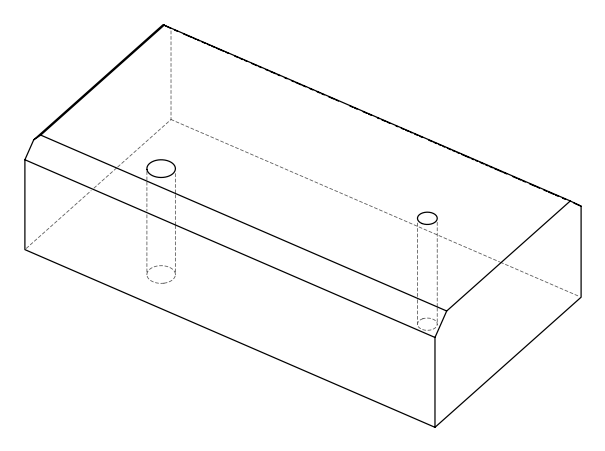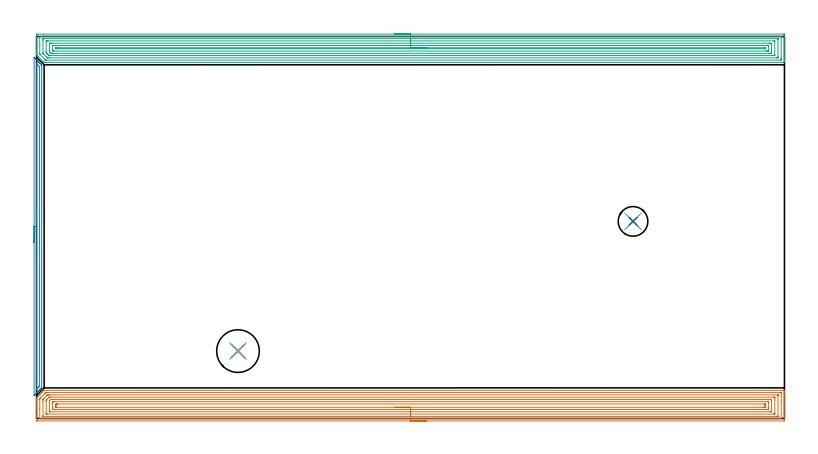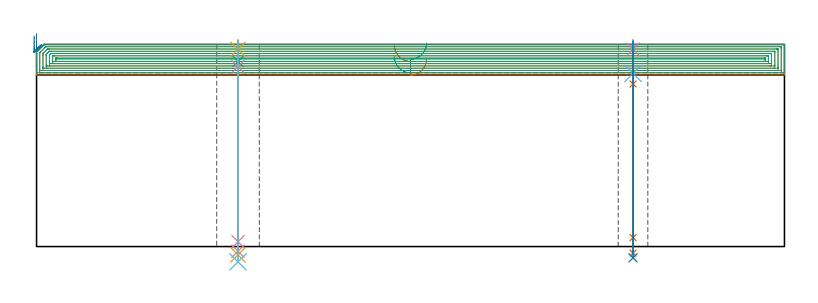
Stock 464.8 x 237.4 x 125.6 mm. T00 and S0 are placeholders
(PLAN: 12 operations, 8 tool changes, 59.1 min)
(1 AREA_MILL | FG_CHAMFER_SURFACE | UGT0205_001 | 26.33 min | 83892 mm3)
(2 AREA_MILL_1 | FG_CHAMFER_SURFACE_1 | UGT0205_001 | 3.47 min | 2326 mm3)
(3 AREA_MILL_2 | FG_CHAMFER_SURFACE_2 | UGT0205_001 | 26.21 min | 71911 mm3)
(4 SPOT_DRILL | STEP1HOLE | NXT0321_9005460120000 | 0.05 min | 189 mm3)
(5 SPOT_DRILL_1 | STEP1HOLE_1 | NXT0321_9005460120000 | 0.05 min | 172 mm3)
(6 DRILL_BLIND_HOLE_INTO_CENTER | STEP1HOLE | NXT0301_128 | 0.08 min | 1730 mm3)
(7 GUN_DRILL_THROUGH_HOLE | STEP1HOLE | UGT0307_008 | 0.62 min | 10261 mm3)
(8 DRILL_TO_ENLARGE_THROUGH_HOLE | STEP1HOLE | UGT0301_253 | 0.54 min | 21162 mm3)
(9 DRILL_BLIND_HOLE_INTO_CENTER_1 | STEP1HOLE_1 | NXT0301_041 | 0.05 min | 284 mm3)
(10 GUN_DRILL_THROUGH_HOLE_1 | STEP1HOLE_1 | UGT0307_002 | 0.57 min | 3223 mm3)
(11 SPADE_DRILL_TO_ENLARGE_THROUGH_HOLE | STEP1HOLE_1 | UGT0306_007 | 0.53 min | 23078 mm3)
(12 DRILL_TO_ENLARGE_THROUGH_HOLE_1 | STEP1HOLE_1 | UGT0301_388 | 0.55 min | 42437 mm3)
(TOOL UGT0205_001 | Chamfer Mill 20 x 3 x 45 deg. | D20 FL50 Z2)
(TOOL NXT0321_9005460120000 | NC Spot Drill, 142deg, 12mm, Carbide, Uncoated | D12 PA142 FL30 Z2)
(TOOL NXT0301_128 | Carbide Drill 12mm [861.1-1200-036A1-GP GC34] | D12 PA150 FL37.4 Z2)
(TOOL UGT0307_008 | Gun Drill 11 mm | D11 PA130 FL24 Z1)
(TOOL UGT0301_253 | Twist Drill 18.4 mm | D18.4 PA118 FL135 Z2)
(TOOL NXT0301_041 | Carbide Drill 7mm [860.1-0700-035A1-MM 2214] | D7 PA140 FL53 Z2)
(TOOL UGT0307_002 | Gun Drill 6 mm | D6 PA130 FL24 Z1)
(TOOL UGT0306_007 | Spade Drill 16.5mm | D16.5 PA132 FL10 Z2)
(TOOL UGT0301_388 | Twist Drill 26.5 mm | D26.5 PA118 FL165 Z2)
(OP 1 AREA_MILL)
G17 G21 G94 G90
T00 M6
G54
G17 G0 G90 X242.4 Y-1.5 S1061 M3
G43 Z135.6 H0
Z116.6
G94 G1 X242.362 Z115.728 F250.
X242.248 Z114.864
X242.059 Z114.012
X241.797 Z113.18
X241.463 Z112.374
X241.06 Z111.6
X240.592 Z110.864
X240.061 Z110.172
X239.471 Z109.529
X238.828 Z108.94
X238.136 Z108.409
X237.4 Z107.94
X236.626 Z107.537
X235.82 Z107.203
X234.988 Z106.941
X234.137 Z106.752
X233.272 Z106.638
X232.4 Z106.6
X0.616
X0.309 Y-1.497 Z106.602
X0.01 Y-1.492 Z106.606
X0. Y-1.189 Z106.909
Y9.782 Z117.877
Y10.336 Z118.433
Y10.674 Z118.77
Y11.227 Z119.323
Y11.565 Z119.66
X0.001 Y12.565 Z120.664
X0.01 Y12.808 Z120.904
X0.102 Y12.902 Z120.999
X0.169 Y12.97 Z121.068
X1.062 Y13.863 Z121.962
X2.184 Y14.985 Z123.084
X3.295 Y16.096 Z124.195
X4.557 Y17.358 Z125.455
X4.596 Y17.397 Z125.492
X4.706 Y17.5 Z125.584
X5.082 Z125.6
X464.631
X464.791 Y17.497 Z125.588
X464.794 Y17.488 Z125.579
X464.797 Y17.447 Z125.538
X464.8 Y17.055 Z125.154
Y16.696 Z124.795
Y16.021 Z124.116
Y14.792 Z122.889
Y14.238 Z122.333
Y13.624 Z121.719
Y-0.912 Z107.185
X464.798 Y-1.191 Z106.907
X464.79 Y-1.492 Z106.606
X464.489 Y-1.499 Z106.599
X232.4 Y-1.5 Z106.6
Y-0.086 Z108.014
X2.402 Y-0.085 Z108.015
X2.337 Y-0.084 Z108.016
X2.207 Y-0.08 Z108.02
X2.01 Y-0.071 Z108.029
X2.008 Y-0.021 Z108.079
X2.001 Y0.379 Z108.479
X2. Y6.173 Z114.273
X2.001 Y11.965 Z120.065
X2.006 Y12.211 Z120.311
X2.01 Y12.332 Z120.432
X2.117 Y12.456 Z120.556
X2.256 Y12.602 Z120.702
X2.402 Y12.752 Z120.852
X5.082 Y15.432 Z123.532
X5.378 Y15.726 Z123.826
X5.678 Y16.021 Z124.121
X5.737 Y16.075 Z124.175
X5.845 Y16.082 Z124.182
X5.911 Y16.085 Z124.185
X5.975
X6.803 Y16.086 Z124.186
X462.398 Y16.085 Z124.185
X462.463 Y16.084 Z124.184
X462.593 Y16.08 Z124.18
X462.79 Y16.071 Z124.171
X462.792 Y16.021 Z124.121
X462.798 Y15.621 Z123.721
X462.8 Y11.264 Z119.364
Y0.469 Z108.569
X462.796 Y-0.021 Z108.079
X462.793 Y-0.07 Z108.03
X462.792 Y-0.077 Z108.023
X462.745 Y-0.08 Z108.02
X462.658 Y-0.084 Z108.016
X462.528 Y-0.085 Z108.015
X462.463 Y-0.086 Z108.014
X232.4
Y1.328 Z109.428
X4.189 Y1.329 Z109.429
X4.044 Y1.33 Z109.43
X4.02 Y1.332 Z109.432
X4.014 Y1.334 Z109.434
X4.01 Y1.349 Z109.449
X4.004 Y1.448 Z109.548
X4.001 Y1.573 Z109.673
X4. Y10.862 Z118.962
X4.004 Y11.565 Z119.665
X4.008 Y11.746 Z119.846
X4.023 Y11.912 Z120.012
X4.189 Y12.086 Z120.186
X4.373 Y12.273 Z120.373
X4.555 Y12.456 Z120.556
X6.157 Y14.057 Z122.157
X6.338 Y14.238 Z122.338
X6.604 Y14.502 Z122.602
X6.696 Y14.59 Z122.69
X6.767 Y14.656 Z122.756
X6.868 Y14.665 Z122.765
X7.33 Y14.669 Z122.769
X7.761 Y14.671 Z122.771
X8.221
X460.611
X460.756 Y14.67 Z122.77
X460.78 Y14.668 Z122.768
X460.786 Y14.666 Z122.766
X460.79 Y14.651 Z122.751
X460.796 Y14.552 Z122.652
X460.799 Y14.426 Z122.526
Y1.575 Z109.675
X460.793 Y1.385 Z109.485
X460.79 Y1.337 Z109.437
X460.772 Y1.335 Z109.435
X460.72 Y1.331 Z109.431
X460.611 Y1.33 Z109.43
X460.152 Y1.329 Z109.429
X459.718 Y1.328 Z109.428
X232.4
Y2.743 Z110.843
X6.778
X6.054 Y2.749 Z110.849
X6.017
X6.01 Y2.787 Z110.887
X6.006 Y2.891 Z110.991
X6.002 Y3.1 Z111.2
X6. Y3.519 Z111.619
Y10.649 Z118.749
X6.003 Y11.107 Z119.207
X6.007 Y11.323 Z119.423
X6.01 Y11.43 Z119.53
X6.05 Y11.49 Z119.59
X6.121 Y11.565 Z119.665
X6.491 Y11.941 Z120.041
X7.005 Y12.456 Z120.556
X7.383 Y12.833 Z120.933
X7.761 Y13.207 Z121.307
X7.812 Y13.25 Z121.35
X7.857 Y13.252 Z121.352
X8.655 Y13.257 Z121.357
X8.745
X458.022
X458.746 Y13.252 Z121.352
X458.783 Y13.251 Z121.351
X458.79 Y13.213 Z121.313
X458.794 Y13.109 Z121.209
X458.798 Y12.9 Z121.
X458.8 Y12.481 Z120.581
Y3.569 Z111.669
X458.798 Y3.111 Z111.211
X458.794 Y2.894 Z110.994
X458.79 Y2.787 Z110.887
X458.78 Y2.749 Z110.849
X458.73 Y2.748 Z110.848
X457.932 Y2.743 Z110.843
X457.842
X232.4
Y4.157 Z112.257
X8.655
X8.037 Y4.16 Z112.26
X8.016 Y4.163 Z112.263
X8.01 Y4.166 Z112.266
X8.003 Y4.194 Z112.294
X8.001 Y4.435 Z112.535
X8. Y5.088 Z113.188
X8.001 Y10.435 Z118.535
X8.004 Y10.674 Z118.774
X8.01 Y10.998 Z119.098
X8.609 Y11.611 Z119.711
X8.655 Y11.656 Z119.756
X8.822 Y11.812 Z119.912
X8.852 Y11.836 Z119.936
X8.886 Y11.839 Z119.939
X8.962 Y11.841 Z119.941
X9.269 Y11.843 Z119.943
X9.548
X456.145
X456.763 Y11.84 Z119.94
X456.784 Y11.837 Z119.937
X456.79 Y11.834 Z119.934
X456.797 Y11.806 Z119.906
X456.799 Y11.565 Z119.665
X456.8 Y10.912 Z119.012
Y4.674 Z112.774
X456.798 Y4.435 Z112.535
X456.794 Y4.272 Z112.372
X456.79 Y4.192 Z112.292
X456.776 Y4.164 Z112.264
X456.703 Y4.162 Z112.262
X456.423 Y4.158 Z112.258
X456.145 Y4.157 Z112.257
X455.531
X232.4
Y5.571 Z113.671
X10.441 Y5.572 Z113.672
X10.194 Y5.573 Z113.673
X10.069 Y5.576 Z113.676
X10.014 Y5.578 Z113.678
X10.01 Y5.609 Z113.709
X10.003 Y5.764 Z113.864
X10.001 Y6.218 Z114.318
X10. Y6.658 Z114.758
Y9.331 Z117.431
Y9.782 Z117.882
X10.002 Y10.221 Z118.321
X10.007 Y10.369 Z118.469
X10.01 Y10.417 Z118.517
X10.038 Y10.422 Z118.522
X10.117 Y10.424 Z118.524
X10.441 Y10.428 Z118.528
X10.686 Y10.429 Z118.529
X11.334
X454.359 Y10.428 Z118.528
X454.606 Y10.427 Z118.527
X454.731 Y10.424 Z118.524
X454.786 Y10.422 Z118.522
X454.79 Y10.391 Z118.491
X454.797 Y10.237 Z118.337
X454.799 Y9.782 Z117.882
X454.8 Y9.343 Z117.443
Y6.669 Z114.769
Y6.218 Z114.318
X454.798 Y5.779 Z113.879
X454.793 Y5.631 Z113.731
X454.79 Y5.583 Z113.683
X454.762 Y5.578 Z113.678
X454.683 Y5.576 Z113.676
X454.359 Y5.572 Z113.672
X454.114 Y5.571 Z113.671
X453.466
X232.4
Y6.985 Z115.085
X12.227 Y6.986 Z115.086
X12.104 Y6.989 Z115.089
X12.023 Y6.992 Z115.092
X12.009 Y6.995 Z115.095
X12.006 Y7.006 Z115.106
X12.003 Y7.033 Z115.133
X12.001 Y7.109 Z115.209
X12. Y7.336 Z115.436
Y8. Z116.1
X12.001 Y8.226 Z116.326
X12.008 Y8.891 Z116.991
X12.01 Y8.998 Z117.098
X12.11 Y9.008 Z117.108
X12.227 Y9.01 Z117.11
X12.997 Y9.014 Z117.114
X13.121 Y9.015 Z117.115
X452.573 Y9.014 Z117.114
X452.696 Y9.011 Z117.111
X452.777 Y9.008 Z117.108
X452.791 Y9.005 Z117.105
X452.794 Y8.994 Z117.094
X452.797 Y8.967 Z117.067
X452.799 Y8.891 Z116.991
X452.8 Y8.665 Z116.765
Y8. Z116.1
X452.799 Y7.774 Z115.874
X452.792 Y7.109 Z115.209
X452.79 Y7.002 Z115.102
X452.69 Y6.992 Z115.092
X452.573 Y6.99 Z115.09
X451.803 Y6.986 Z115.086
X451.68 Y6.985 Z115.085
X232.4
X231.529 Z115.123
X230.664 Z115.237
X229.812 Z115.426
X228.98 Z115.688
X228.174 Z116.022
X227.4 Z116.425
X226.664 Z116.894
X225.972 Z117.425
X225.329 Z118.014
X224.74 Z118.657
X224.209 Z119.35
X223.74 Z120.085
X223.337 Z120.859
X223.003 Z121.665
X222.741 Z122.497
X222.552 Z123.349
X222.438 Z124.214
X222.4 Z125.085
G0 Z135.6
M5
M2
(OP 2 AREA_MILL_1)
G17 G21 G94 G90
T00 M6
G54
G17 G0 G90 X-1.5 Y109.4 S1061 M3
G43 Z135.6 H0
Z130.9
G94 G1 Y109.438 Z130.028 F250.
Y109.552 Z129.164
Y109.741 Z128.312
Y110.003 Z127.48
Y110.337 Z126.674
Y110.74 Z125.9
Y111.208 Z125.164
Y111.739 Z124.472
Y112.329 Z123.829
Y112.972 Z123.24
Y113.664 Z122.708
Y114.4 Z122.24
Y115.174 Z121.837
Y115.98 Z121.503
Y116.812 Z121.241
Y117.663 Z121.052
Y118.528 Z120.938
Y119.4 Z120.9
Y224.268
X-1.495 Y224.482 Z120.903
X-1.493 Y224.483 Z120.904
X-1.48 Y224.482 Z120.917
X-1.059 Y224.059 Z121.34
X-0.93 Y223.931 Z121.467
X-0.886 Y223.886 Z121.513
X-0.678 Y223.679 Z121.721
X-0.633 Y223.635 Z121.764
X-0.588 Y223.589 Z121.811
X-0.383 Y223.383 Z122.016
X-0.337 Y223.338 Z122.061
X-0.29 Y223.291 Z122.109
X-0.087 Y223.087 Z122.312
X-0.04 Y223.041 Z122.357
X0.007 Y222.993 Z122.406
X0.209 Y222.792 Z122.608
X0.257 Y222.745 Z122.654
X0.305 Y222.695 Z122.704
X0.504 Y222.496 Z122.903
X0.553 Y222.448 Z122.95
X0.603 Y222.398 Z123.002
X0.8 Y222.201 Z123.199
X0.85 Y222.151 Z123.247
X0.9 Y222.1 Z123.299
X1.096 Y221.905 Z123.494
X1.147 Y221.855 Z123.544
X1.198 Y221.802 Z123.597
X1.391 Y221.609 Z123.79
X1.443 Y221.558 Z123.84
X1.496 Y221.505 Z123.895
X1.687 Y221.314 Z124.086
X1.74 Y221.262 Z124.137
X1.793 Y221.207 Z124.192
X1.982 Y221.018 Z124.381
X2.037 Y220.965 Z124.433
X2.091 Y220.909 Z124.49
X2.278 Y220.723 Z124.677
X2.333 Y220.668 Z124.73
X2.389 Y220.612 Z124.788
X2.574 Y220.427 Z124.973
X2.63 Y220.372 Z125.027
X2.687 Y220.314 Z125.085
X3.075 Y219.926 Z125.473
X3.123 Y219.877 Z125.522
X3.194 Y219.804 Z125.592
X3.2 Y219.421 Z125.6
Y19.379
X3.194 Y18.996 Z125.592
X3.122 Y18.922 Z125.522
X3.075 Y18.874 Z125.473
X2.687 Y18.486 Z125.085
X2.63 Y18.428 Z125.027
X2.574 Y18.373 Z124.973
X2.389 Y18.188 Z124.788
X2.333 Y18.132 Z124.73
X2.278 Y18.078 Z124.677
X2.091 Y17.89 Z124.49
X2.037 Y17.835 Z124.433
X1.983 Y17.782 Z124.382
X1.793 Y17.593 Z124.192
X1.74 Y17.538 Z124.137
X1.687 Y17.486 Z124.086
X1.496 Y17.295 Z123.895
X1.443 Y17.242 Z123.84
X1.391 Y17.191 Z123.79
X1.198 Y16.997 Z123.597
X1.147 Y16.945 Z123.544
X1.096 Y16.895 Z123.495
X0.9 Y16.7 Z123.299
X0.85 Y16.649 Z123.247
X0.8 Y16.6 Z123.199
X0.602 Y16.402 Z123.001
X0.553 Y16.352 Z122.95
X0.505 Y16.304 Z122.903
X0.305 Y16.104 Z122.704
X0.257 Y16.055 Z122.654
X0.209 Y16.008 Z122.608
X0.007 Y15.807 Z122.406
X-0.04 Y15.759 Z122.357
X-0.087 Y15.713 Z122.312
X-0.291 Y15.509 Z122.108
X-0.337 Y15.462 Z122.061
X-0.382 Y15.417 Z122.017
X-0.588 Y15.211 Z121.811
X-0.633 Y15.165 Z121.764
X-0.678 Y15.122 Z121.721
X-0.886 Y14.914 Z121.513
X-0.93 Y14.869 Z121.467
X-1.059 Y14.741 Z121.341
X-1.184 Y14.616 Z121.216
X-1.375 Y14.424 Z121.023
X-1.483 Y14.318 Z120.914
X-1.494 Y14.317 Z120.903
X-1.499 Y14.318 Z120.899
X-1.5 Y14.532 Z120.9
Y119.4
X-0.086 Z122.314
X-0.085 Y220.36 Z122.315
X-0.084 Y220.406 Z122.316
X-0.08 Y220.497 Z122.32
X-0.073 Y220.612 Z122.327
X-0.04 Y220.582 Z122.36
X0.235 Y220.314 Z122.635
X0.85 Y219.7 Z123.25
X1.129 Y219.421 Z123.529
X1.74 Y218.802 Z124.14
X1.769 Y218.77 Z124.169
X1.779 Y218.665 Z124.179
X1.784 Y218.574 Z124.184
X1.785 Y218.528 Z124.185
X1.786 Y20.226 Z124.186
X1.785 Y20.18 Z124.185
X1.781 Y20.089 Z124.181
X1.777 Y20.038 Z124.177
X1.768 Y20.025 Z124.168
X1.74 Y19.993 Z124.14
X1.435 Y19.685 Z123.835
X1.129 Y19.379 Z123.529
X0.85 Y19.1 Z123.25
X0.236 Y18.486 Z122.636
X0.097 Y18.349 Z122.497
X-0.04 Y18.217 Z122.36
X-0.079 Y18.182 Z122.321
X-0.086 Y18.486 Z122.314
Y119.4
Y120.271 Z122.352
Y121.136 Z122.466
Y121.988 Z122.655
Y122.82 Z122.917
Y123.626 Z123.251
Y124.4 Z123.654
Y125.136 Z124.123
Y125.828 Z124.654
Y126.471 Z125.243
Y127.06 Z125.886
Y127.591 Z126.578
Y128.06 Z127.314
Y128.463 Z128.088
Y128.797 Z128.894
Y129.059 Z129.726
Y129.248 Z130.578
Y129.362 Z131.443
Y129.4 Z132.314
G0 Z135.6
M5
M2
(OP 3 AREA_MILL_2)
G17 G21 G94 G90
T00 M6
G54
G17 G0 G90 X222.4 Y238.9 S1061 M3
G43 Z135.6 H0
Z118.
G94 G1 X222.438 Z117.128 F250.
X222.552 Z116.264
X222.741 Z115.412
X223.003 Z114.58
X223.337 Z113.774
X223.74 Z113.
X224.208 Z112.264
X224.74 Z111.572
X225.329 Z110.929
X225.972 Z110.34
X226.664 Z109.808
X227.4 Z109.34
X228.174 Z108.937
X228.98 Z108.603
X229.812 Z108.341
X230.663 Z108.152
X231.528 Z108.038
X232.4 Z108.
X464.184
X464.64 Y238.895 Z108.003
X464.79 Y238.892 Z108.006
X464.8 Y238.737 Z108.16
Y224.985 Z121.911
Y224.378 Z122.517
Y223.831 Z123.066
Y223.497 Z123.399
Y222.95 Z123.946
Y222.617 Z124.278
Y221.949 Z124.95
Y221.631 Z125.269
X464.797 Y221.299 Z125.592
X464.636 Y221.3 Z125.6
X464.631
X5.082
X4.706 Y221.298 Z125.582
X4.567 Y221.43 Z125.462
X4.302 Y221.697 Z125.201
X4.263 Y221.736 Z125.163
X4.189 Y221.811 Z125.088
X0.741 Y225.258 Z121.639
X0.255 Y225.745 Z121.155
X0.02 Y225.982 Z120.917
X0.002 Y226.009 Z120.889
X0. Y226.379 Z120.521
Y227.232 Z119.668
Y227.899 Z118.997
Y229.113 Z117.784
Y230.54 Z116.355
Y238.464 Z108.434
X0.003 Y238.74 Z108.157
X0.01 Y238.892 Z108.005
X0.165 Y238.899 Z107.999
X0.616 Y238.9 Z108.
X4.238
X232.4
Y237.486 Z109.414
X462.398 Y237.485 Z109.415
X462.498
X462.766 Y237.479 Z109.421
X462.79 Y237.478 Z109.422
X462.794 Y237.457 Z109.443
X462.798 Y237.426 Z109.474
X462.799 Y237.395 Z109.505
X462.8 Y237.187 Z109.713
Y223.981 Z122.919
X462.798 Y223.497 Z123.403
X462.796 Y223.105 Z123.795
X462.785 Y222.721 Z124.179
X462.398 Y222.716 Z124.184
X462.298 Y222.715 Z124.185
X5.975
X5.875
X5.778 Y222.719 Z124.181
X5.757 Y222.721 Z124.179
X5.697 Y222.764 Z124.136
X5.499 Y222.958 Z123.942
X5.216 Y223.235 Z123.665
X2.312 Y226.138 Z120.762
X2.225 Y226.228 Z120.672
X2.061 Y226.401 Z120.499
X2.01 Y226.463 Z120.437
X2.006 Y226.486 Z120.414
X2.002 Y226.533 Z120.367
X2. Y231.817 Z115.083
X2.002 Y236.703 Z110.197
X2.004 Y237.095 Z109.805
X2.015 Y237.479 Z109.421
X2.402 Y237.484 Z109.416
X2.502 Y237.485 Z109.415
X232.4 Y237.486 Z109.414
Y236.072 Z110.828
X460.359 Y236.071 Z110.829
X460.611 Y236.07 Z110.83
X460.695 Y236.068 Z110.832
X460.761 Y236.065 Z110.835
X460.79 Y236.057 Z110.843
X460.793 Y236.008 Z110.892
X460.797 Y235.822 Z111.078
X460.8 Y235.637 Z111.263
Y225.072 Z121.828
X460.798 Y224.378 Z122.522
X460.796 Y224.196 Z122.704
X460.79 Y224.137 Z122.763
X460.737 Y224.134 Z122.766
X460.611 Y224.132 Z122.768
X459.971 Y224.129 Z122.771
X459.718
X7.761
X7.119 Y224.13 Z122.77
X6.868 Y224.133 Z122.767
X6.789 Y224.135 Z122.765
X6.701 Y224.21 Z122.69
X6.528 Y224.378 Z122.522
X5.975 Y224.925 Z121.975
X4.761 Y226.138 Z120.762
X4.189 Y226.714 Z120.186
X4.042 Y226.869 Z120.031
X4.01 Y226.909 Z119.991
X4.006 Y226.957 Z119.943
X4.003 Y227.019 Z119.881
X4. Y227.204 Z119.696
Y235.128 Z111.772
X4.002 Y235.822 Z111.078
X4.004 Y236.004 Z110.896
X4.01 Y236.064 Z110.836
X4.063 Y236.066 Z110.834
X4.189 Y236.068 Z110.832
X4.829 Y236.071 Z110.829
X5.082 Y236.072 Z110.828
X232.4
Y234.657 Z112.243
X458.221
X458.668 Y234.655 Z112.245
X458.766 Y234.652 Z112.248
X458.782 Y234.651 Z112.249
X458.79 Y234.641 Z112.259
X458.794 Y234.593 Z112.307
X458.797 Y234.492 Z112.408
X458.8 Y234.086 Z112.814
Y226.138 Z120.762
X458.796 Y225.71 Z121.19
X458.793 Y225.604 Z121.296
X458.79 Y225.556 Z121.344
X458.736 Y225.55 Z121.35
X458.532 Y225.547 Z121.353
X457.932 Y225.543 Z121.357
X457.643
X8.366
X8.064 Y225.544 Z121.356
X7.913 Y225.547 Z121.353
X7.839 Y225.55 Z121.35
X7.804 Y225.556 Z121.344
X7.761 Y225.593 Z121.307
X7.211 Y226.138 Z120.762
X6.868 Y226.48 Z120.42
X6.333 Y227.019 Z119.881
X6.158 Y227.197 Z119.703
X6.024 Y227.337 Z119.563
X6.01 Y227.447 Z119.453
X6. Y227.874 Z119.026
Y227.899 Z119.001
Y234.062 Z112.838
X6.004 Y234.49 Z112.41
X6.007 Y234.596 Z112.304
X6.01 Y234.644 Z112.256
X6.064 Y234.65 Z112.25
X6.268 Y234.654 Z112.246
X6.868 Y234.657 Z112.243
X7.157
X232.4
Y233.243 Z113.657
X455.252
X456.086 Y233.24 Z113.66
X456.145 Y233.236 Z113.664
X456.79 Y233.181 Z113.719
X456.798 Y232.538 Z114.362
X456.8 Y228.134 Z118.766
X456.799 Y227.899 Z119.001
X456.796 Y227.258 Z119.642
X456.79 Y227.019 Z119.881
X456.202 Y226.963 Z119.937
X456.145 Y226.961 Z119.939
X455.315 Y226.957 Z119.943
X455.252
X10.441
X9.608 Y226.96 Z119.94
X9.548 Y226.963 Z119.937
X8.792 Y227.019 Z119.881
X8.655 Y227.148 Z119.752
X8.279 Y227.526 Z119.374
X8.094 Y227.716 Z119.184
X8.01 Y227.809 Z119.091
X8.008 Y227.899 Z119.001
X8.001 Y228.544 Z118.356
Y232.301 Z114.599
X8.004 Y232.942 Z113.958
X8.01 Y233.181 Z113.719
X8.598 Y233.237 Z113.663
X8.655 Y233.239 Z113.661
X9.485 Y233.243 Z113.657
X9.548
X232.4
Y231.829 Z115.071
X453.946 Y231.828 Z115.072
X454.359 Y231.826 Z115.074
X454.764 Y231.822 Z115.078
X454.79 Y231.421 Z115.479
X454.798 Y230.988 Z115.912
X454.8 Y228.779 Z118.121
Y228.562 Z118.338
X454.798 Y228.454 Z118.446
X454.794 Y228.4 Z118.5
X454.79 Y228.379 Z118.521
X454.768 Y228.376 Z118.524
X454.359 Y228.373 Z118.527
X453.88 Y228.371 Z118.529
X453.466
X10.855 Y228.372 Z118.528
X10.441 Y228.374 Z118.526
X10.036 Y228.378 Z118.522
X10.01 Y228.779 Z118.121
X10.002 Y229.212 Z117.688
X10. Y231.421 Z115.479
X10.001 Y231.638 Z115.262
X10.002 Y231.747 Z115.153
X10.006 Y231.8 Z115.1
X10.01 Y231.822 Z115.078
X10.032 Y231.824 Z115.076
X10.441 Y231.827 Z115.073
X10.92 Y231.829 Z115.071
X11.334
X232.4
Y230.415 Z116.485
X452.573 Y230.414 Z116.486
X452.701 Y230.413 Z116.487
X452.762 Y230.41 Z116.49
X452.786 Y230.408 Z116.492
X452.792 Y230.396 Z116.504
X452.796 Y230.377 Z116.523
X452.799 Y230.317 Z116.583
X452.798 Y229.988 Z116.912
X452.795 Y229.876 Z117.024
X452.79 Y229.803 Z117.097
X452.785 Y229.791 Z117.109
X452.771 Y229.79 Z117.11
X452.732 Y229.787 Z117.113
X452.573 Y229.786 Z117.114
X452.445 Y229.785 Z117.115
X12.227 Y229.786 Z117.114
X12.099 Y229.787 Z117.113
X12.038 Y229.79 Z117.11
X12.014 Y229.792 Z117.108
X12.008 Y229.804 Z117.096
X12.004 Y229.823 Z117.077
X12.001 Y229.883 Z117.017
X12.002 Y230.212 Z116.688
X12.005 Y230.324 Z116.576
X12.01 Y230.397 Z116.503
X12.015 Y230.409 Z116.491
X12.029 Y230.411 Z116.489
X12.068 Y230.413 Z116.487
X12.227 Y230.414 Z116.486
X12.355 Y230.415 Z116.485
X232.4
X233.272 Z116.523
X234.136 Z116.637
X234.988 Z116.826
X235.82 Z117.088
X236.626 Z117.422
X237.4 Z117.825
X238.136 Z118.294
X238.828 Z118.825
X239.471 Z119.414
X240.06 Z120.057
X240.591 Z120.75
X241.06 Z121.485
X241.463 Z122.259
X241.797 Z123.065
X242.059 Z123.897
X242.248 Z124.749
X242.362 Z125.614
X242.4 Z126.485
G0 Z135.6
M5
M2
(OP 4 SPOT_DRILL)
G17 G21 G94 G90
T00 M6
G54
G17 G0 G90 X370.7 Y122.5 S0 M3
G43 Z135.6 H0
G94 G81 G98 Z122.6 F250. R128.6
G80
M5
M2
(OP 5 SPOT_DRILL_1)
G17 G21 G94 G90
T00 M6
G54
G17 G0 G90 X125.2 Y41.9 S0 M3
G43 Z135.6 H0
G94 G81 G98 Z122.6 F250. R128.6
G80
M5
M2
(OP 6 DRILL_BLIND_HOLE_INTO_CENTER)
G17 G21 G94 G90
T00 M6
G54
G17 G0 G90 X370.7 Y122.5 S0 M3
G43 Z135.6 H1
G94 G81 G98 Z107.6 F250. R127.6
G80
M5
M2
(OP 7 GUN_DRILL_THROUGH_HOLE)
G17 G21 G94 G90
T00 M6
G54
G17 G0 G90 X370.7 Y122.5 M8
G43 Z135.6 H0
Z120.804
S716 M3
G94 G1 Z101.009 F125. M26
G4 X.084
Z5.5 F250.
G4 X.084
Z-4.065 F125.
G4 X.084
M5
M9
G0 Z120.804
Z135.6
M2
(OP 8 DRILL_TO_ENLARGE_THROUGH_HOLE)
G17 G21 G94 G90
T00 M6
G54
G17 G0 G90 X370.7 Y122.5 S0 M3
G43 Z135.6 H0
G94 G73 G98 Z-7.028 F250. Q16.578 R127.6
G80
M5
M2
(OP 9 DRILL_BLIND_HOLE_INTO_CENTER_1)
G17 G21 G94 G90
T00 M6
G54
G17 G0 G90 X125.2 Y41.9 S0 M3
G43 Z135.6 H1
G94 G81 G98 Z115.1 F250. R127.6
G80
M5
M2
(OP 10 GUN_DRILL_THROUGH_HOLE_1)
G17 G21 G94 G90
T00 M6
G54
G17 G0 G90 X125.2 Y41.9 M8
G43 Z135.6 H0
Z122.552
S716 M3
G94 G1 Z111.793 F125. M26
G4 X.084
Z3. F250.
G4 X.084
Z-2.899 F125.
G4 X.084
M5
M9
G0 Z122.552
Z135.6
M2
(OP 11 SPADE_DRILL_TO_ENLARGE_THROUGH_HOLE)
G17 G21 G94 G90
T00 M6
G54
G17 G0 G90 X125.2 Y41.9 S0 M3
G43 Z135.6 H0
G94 G73 G98 Z-5.173 F250. Q16.347 R127.6
G80
M5
M2
(OP 12 DRILL_TO_ENLARGE_THROUGH_HOLE_1)
G17 G21 G94 G90
T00 M6
G54
G17 G0 G90 X125.2 Y41.9 S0 M3
G43 Z135.6 H0
G94 G73 G98 Z-9.461 F250. Q22.51 R127.6
G80
M5
M2
